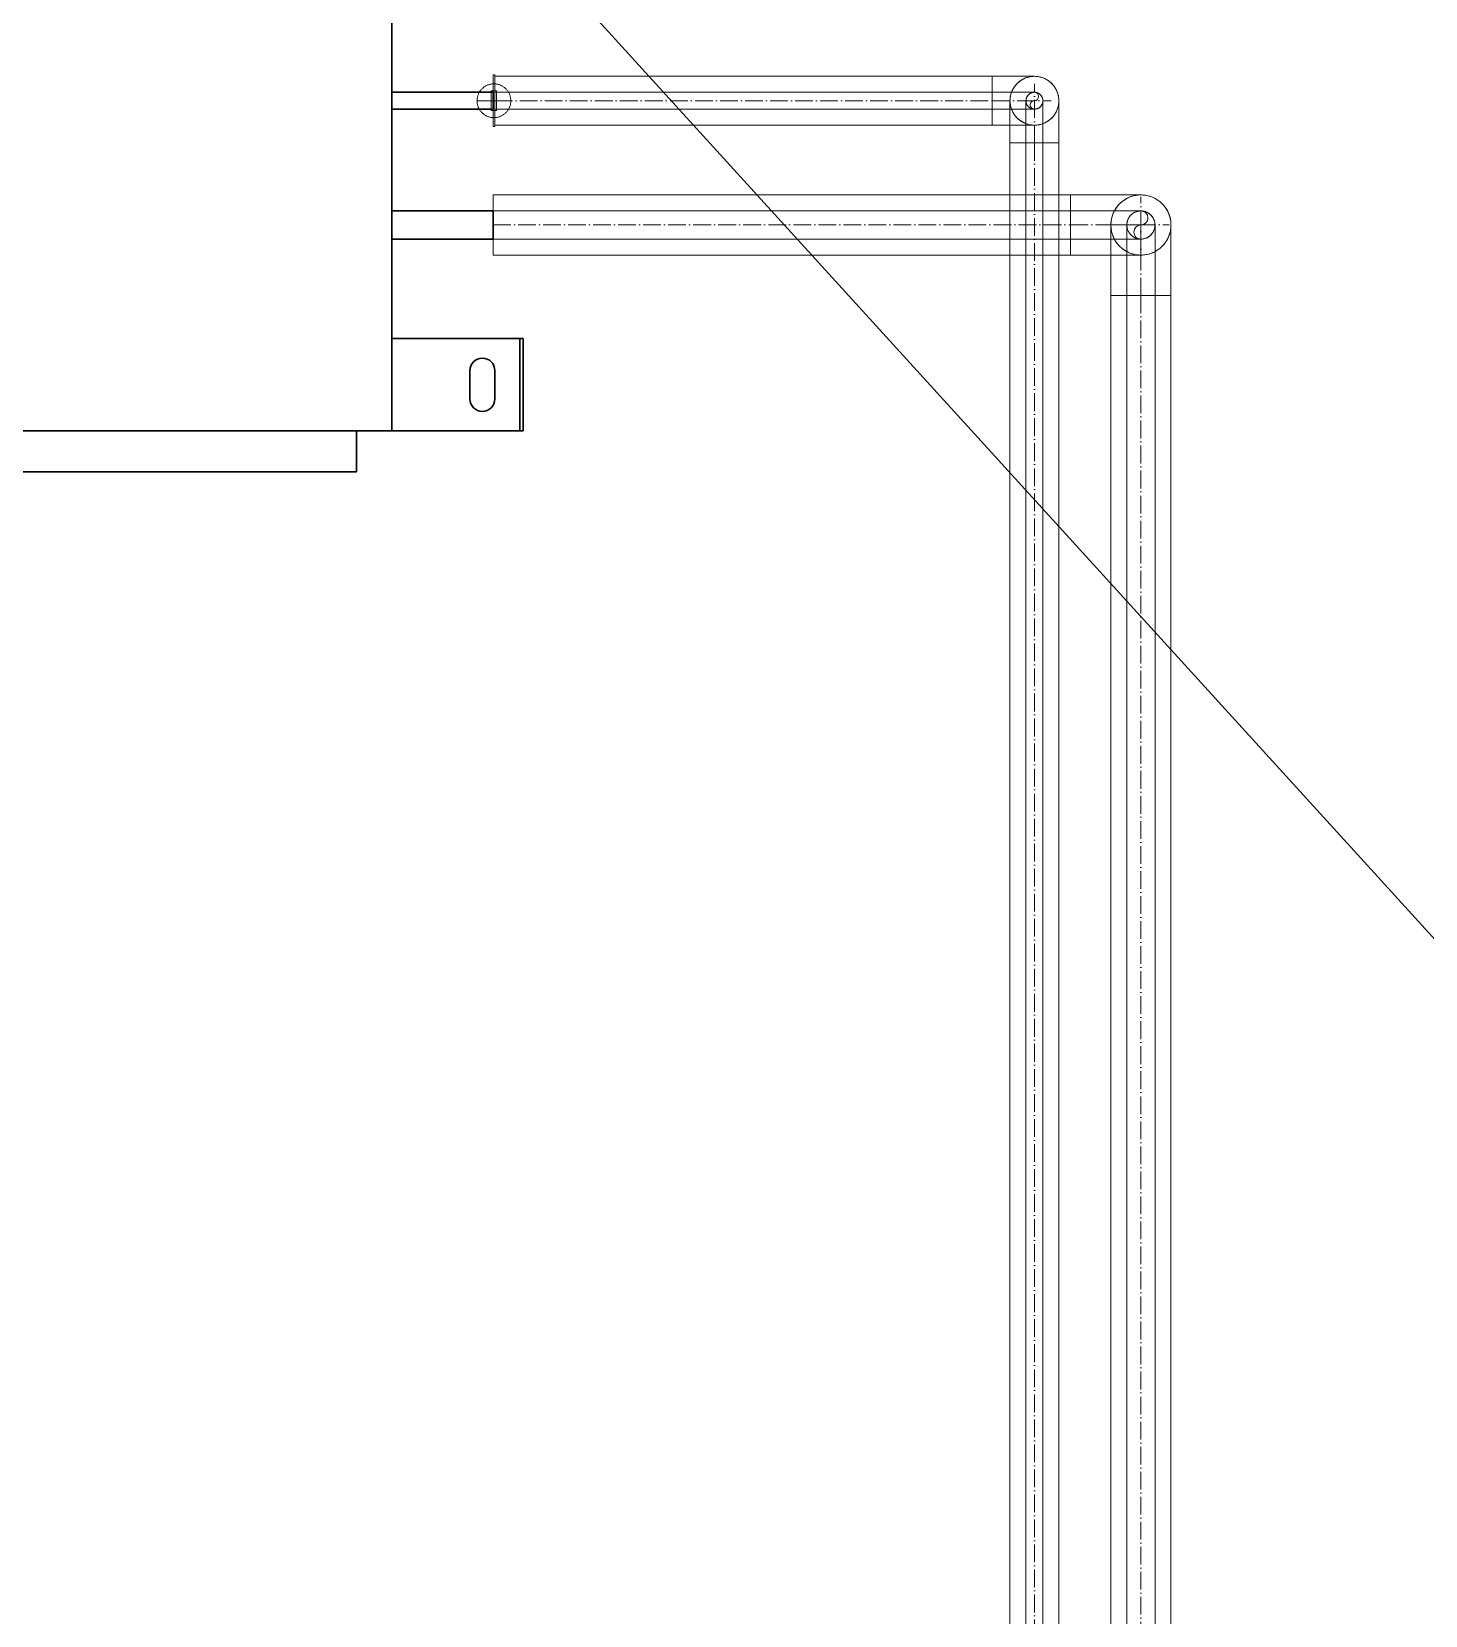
# Model space of a CAD drawing. Header units: millimetres. Extents: x -88595 to 880822, y -1054509 to -148035.
# Drawn here: x 187019 to 187804, y -245383 to -244491 of the extents above; entities that cross this region are included whole.
import ezdxf

# ---------------------------------------------------------------- set-up
doc = ezdxf.new("R2010")
doc.units = ezdxf.units.MM
doc.linetypes.add('$0$ADSK_Осевая', pattern=[14, 10, -2, 0, -2])
for name, color, linetype, lineweight in [('Аннотация', 7, 'Continuous', 20), ('Изоляция', 7, 'Continuous', 18), ('Оборудование', 7, 'Continuous', 18), ('Трубопровод', 7, 'Continuous', 18), ('Трубопроводы', 7, 'Continuous', 18)]:
    doc.layers.add(name, color=color, linetype=linetype, lineweight=lineweight)

# ---------------------------------------------------------------- blocks, each defined once
blk = doc.blocks.new('$0$ADSK_Канальный блок кондиционера1 - AD242MJERAB-3267365-В_Координация_1 этаж ОВ3')
at = {"layer": 'Оборудование', "color": 150, "lineweight": 30, "true_color": 0x0080ff}
for p, q in [((-599, 0), (-599, -72)), ((-597, 0), (-599, 0)), ((-597, 0), (-599, 0)), ((-599, 0), (-599, -72)), ((-597, 0), (-596, 0)), ((-597, 0), (-525, 0)), ((-597, 0), (-597, -72)), ((-525, 0), (-596, 0)), ((505, 5), (-555, 5)), ((-555, 5), (505, 5)), ((-555, 5), (-555, 0)), ((-555, 5), (-555, 0)), ((505, 0), (-555, 0)), ((-555, 0), (505, 0)), ((525, 0), (-525, 0)), ((-525, 0), (525, 0)), ((-525, 0), (-525, -697)), ((-525, 0), (-525, -697)), ((-525, -72), (-525, 0)), ((-525, 0), (-525, -72)), ((505, 0), (505, 5)), ((505, 5), (505, 0)), ((525, -697), (525, 0)), ((525, 0), (525, -697)), ((525, 0), (597, 0)), ((596, 0), (525, 0)), ((525, -72), (525, 0)), ((525, 0), (525, -72)), ((596, 0), (597, 0)), ((599, 0), (597, 0)), ((599, 0), (597, 0)), ((597, 0), (597, -72)), ((599, -72), (599, 0)), ((599, 0), (599, -72)), ((-583, -54), (-583, -38)), ((-583, -38), (-583, -54)), ((-569, -38), (-569, -54)), ((-569, -54), (-569, -38)), ((569, -38), (569, -54)), ((569, -54), (569, -38)), ((583, -54), (583, -38)), ((583, -38), (583, -54)), ((-599, -72), (-597, -72)), ((-599, -72), (-597, -72)), ((-525, -72), (-597, -72)), ((-596, -72), (-597, -72)), ((-596, -72), (-525, -72)), ((525, -72), (596, -72)), ((597, -72), (525, -72)), ((597, -72), (596, -72)), ((597, -72), (599, -72)), ((597, -72), (599, -72)), ((615, -87), (525, -87)), ((525, -87), (525, -287)), ((525, -287), (525, -87)), ((525, -87), (615, -87)), ((615, -287), (615, -87)), ((615, -87), (615, -287)), ((525, -287), (615, -287)), ((615, -287), (525, -287)), ((550, -414.5), (525, -414.5)), ((525, -414.5), (525, -439.5)), ((525, -414.5), (525, -439.5)), ((550, -439.5), (550, -414.5)), ((550, -439.5), (550, -414.5)), ((525, -439.5), (550, -439.5)), ((582, -506.25), (525, -506.25)), ((525, -506.25), (525, -515.75)), ((525, -506.25), (525, -515.75)), ((582, -515.75), (582, -506.25)), ((582, -515.75), (582, -506.25)), ((525, -515.75), (582, -515.75)), ((582, -573.06), (525, -573.06)), ((525, -573.06), (525, -588.94)), ((525, -573.06), (525, -588.94)), ((582, -588.94), (582, -573.06)), ((582, -588.94), (582, -573.06)), ((525, -588.94), (582, -588.94)), ((-599, -645), (-599, -697)), ((-597, -645), (-599, -645)), ((-597, -645), (-599, -645)), ((-599, -645), (-599, -697)), ((-597, -645), (-596, -645)), ((-597, -645), (-525, -645)), ((-597, -645), (-597, -697)), ((-525, -645), (-596, -645)), ((-525, -645), (-525, -697)), ((-525, -697), (-525, -645)), ((525, -645), (597, -645)), ((596, -645), (525, -645)), ((525, -645), (525, -697)), ((525, -697), (525, -645)), ((596, -645), (597, -645)), ((599, -645), (597, -645)), ((599, -645), (597, -645)), ((597, -645), (597, -697)), ((599, -697), (599, -645)), ((599, -645), (599, -697)), ((-583, -679), (-583, -663)), ((-583, -663), (-583, -679)), ((-569, -663), (-569, -679)), ((-569, -679), (-569, -663)), ((569, -663), (569, -679)), ((569, -679), (569, -663)), ((583, -679), (583, -663)), ((583, -663), (583, -679)), ((-599, -697), (-597, -697)), ((-599, -697), (-597, -697)), ((-525, -697), (-597, -697)), ((-596, -697), (-597, -697)), ((-596, -697), (-525, -697)), ((505, -697), (-555, -697)), ((-555, -697), (505, -697)), ((-555, -697), (-555, -720)), ((-555, -697), (-555, -720)), ((525, -697), (-525, -697)), ((-525, -697), (525, -697)), ((505, -720), (505, -697)), ((505, -697), (505, -720)), ((525, -697), (596, -697)), ((597, -697), (525, -697)), ((597, -697), (596, -697)), ((597, -697), (599, -697)), ((597, -697), (599, -697)), ((505, -720), (-555, -720)), ((-555, -720), (505, -720))]:
    blk.add_line(p, q, dxfattribs=at)
for centre, start, end in [((-576, -38), 360, 180), ((-576, -38), 360, 180), ((576, -38), 0, 180), ((576, -38), 0, 180), ((-576, -54), 180, 0), ((-576, -54), 180, 360), ((576, -54), 180, 360), ((576, -54), 180, 0), ((-576, -663), 0, 180), ((-576, -663), 0, 180), ((576, -663), 0, 180), ((576, -663), 0, 180), ((-576, -679), 180, 0), ((-576, -679), 180, 0), ((576, -679), 180, 0), ((576, -679), 180, 0)]:
    blk.add_arc(centre, 7, start, end, dxfattribs=at)
blk = doc.blocks.new('$0$ADSK_МедьПайка_Отвод-гнутая труба - Отвод _гнутая труба_-3197929-В_Координация_1 этаж ОВ3')
at = {"layer": 'Трубопроводы', "color": 190, "true_color": 0x8000ff}
for p, q in [((7780.79, 18652.19), (7780.79, 18647.43)), ((7780.79, 18647.43), (7780.79, 18642.67))]:
    blk.add_line(p, q, dxfattribs=at)
at = {"layer": 'Трубопроводы', "color": 190, "true_color": 0x8000ff, "flags": 128}
for points in [[(7780.79, 18652.19), (7781.74, 18652.19), (7782.69, 18652.19), (7783.64, 18652.19), (7784.58, 18652.19), (7785.52, 18652.19), (7786.45, 18652.19), (7787.37, 18652.19), (7788.28, 18652.19), (7789.17, 18652.19), (7790.06, 18652.19), (7790.93, 18652.19), (7791.78, 18652.19), (7792.62, 18652.19), (7793.43, 18652.19), (7794.23, 18652.19), (7795, 18652.19), (7795.76, 18652.19), (7796.48, 18652.19), (7797.19, 18652.19), (7797.86, 18652.19), (7798.51, 18652.19), (7799.13, 18652.19), (7799.73, 18652.19), (7800.29, 18652.19), (7800.82, 18652.19), (7801.32, 18652.19), (7801.78, 18652.19), (7802.21, 18652.19), (7802.61, 18652.19), (7802.97, 18652.19), (7803.3, 18652.19), (7803.59, 18652.19), (7803.85, 18652.19), (7804.06, 18652.19), (7804.24, 18652.19), (7804.39, 18652.19), (7804.49, 18652.19), (7804.56, 18652.19), (7804.59, 18652.19)], [(7799.83, 18647.43), (7799.83, 18647.62), (7799.85, 18647.81), (7799.86, 18648), (7799.89, 18648.19), (7799.93, 18648.38), (7799.97, 18648.56), (7800.02, 18648.75), (7800.07, 18648.93), (7800.14, 18649.11), (7800.21, 18649.29), (7800.28, 18649.46), (7800.37, 18649.63), (7800.46, 18649.8), (7800.56, 18649.96), (7800.66, 18650.12), (7800.77, 18650.28), (7800.89, 18650.43), (7801.01, 18650.57), (7801.14, 18650.71), (7801.27, 18650.85), (7801.41, 18650.98), (7801.56, 18651.1), (7801.71, 18651.22), (7801.86, 18651.33), (7802.02, 18651.44), (7802.18, 18651.54), (7802.35, 18651.63), (7802.52, 18651.72), (7802.69, 18651.8), (7802.87, 18651.87), (7803.04, 18651.94), (7803.23, 18651.99), (7803.41, 18652.04), (7803.59, 18652.09), (7803.78, 18652.12), (7803.97, 18652.15), (7804.16, 18652.17), (7804.35, 18652.19), (7804.54, 18652.19), (7804.59, 18652.19)], [(7804.59, 18642.67), (7804.4, 18642.68), (7804.21, 18642.69), (7804.02, 18642.71), (7803.83, 18642.73), (7803.65, 18642.77), (7803.46, 18642.81), (7803.28, 18642.86), (7803.09, 18642.91), (7802.91, 18642.98), (7802.74, 18643.05), (7802.56, 18643.13), (7802.39, 18643.21), (7802.23, 18643.3), (7802.06, 18643.4), (7801.9, 18643.5), (7801.75, 18643.62), (7801.6, 18643.73), (7801.45, 18643.85), (7801.31, 18643.98), (7801.18, 18644.12), (7801.05, 18644.26), (7800.92, 18644.4), (7800.8, 18644.55), (7800.69, 18644.7), (7800.59, 18644.86), (7800.49, 18645.02), (7800.39, 18645.19), (7800.31, 18645.36), (7800.23, 18645.53), (7800.15, 18645.71), (7800.09, 18645.89), (7800.03, 18646.07), (7799.98, 18646.25), (7799.94, 18646.44), (7799.9, 18646.62), (7799.87, 18646.81), (7799.85, 18647), (7799.84, 18647.19), (7799.83, 18647.38), (7799.83, 18647.43)], [(7804.59, 18652.19), (7804.78, 18652.19), (7804.97, 18652.18), (7805.16, 18652.16), (7805.35, 18652.13), (7805.54, 18652.1), (7805.72, 18652.06), (7805.91, 18652.01), (7806.09, 18651.95), (7806.27, 18651.89), (7806.44, 18651.82), (7806.62, 18651.74), (7806.79, 18651.66), (7806.96, 18651.56), (7807.12, 18651.47), (7807.28, 18651.36), (7807.43, 18651.25), (7807.58, 18651.13), (7807.73, 18651.01), (7807.87, 18650.88), (7808.01, 18650.75), (7808.14, 18650.61), (7808.26, 18650.47), (7808.38, 18650.32), (7808.49, 18650.16), (7808.6, 18650.01), (7808.7, 18649.84), (7808.79, 18649.68), (7808.88, 18649.51), (7808.95, 18649.33), (7809.03, 18649.16), (7809.09, 18648.98), (7809.15, 18648.8), (7809.2, 18648.61), (7809.25, 18648.43), (7809.28, 18648.24), (7809.31, 18648.05), (7809.33, 18647.86), (7809.34, 18647.67), (7809.35, 18647.48), (7809.35, 18647.43)], [(7809.35, 18647.43), (7809.35, 18647.24), (7809.34, 18647.05), (7809.32, 18646.86), (7809.29, 18646.67), (7809.26, 18646.49), (7809.21, 18646.3), (7809.17, 18646.12), (7809.11, 18645.94), (7809.05, 18645.76), (7808.97, 18645.58), (7808.9, 18645.41), (7808.81, 18645.24), (7808.72, 18645.07), (7808.62, 18644.9), (7808.52, 18644.75), (7808.41, 18644.59), (7808.29, 18644.44), (7808.17, 18644.29), (7808.04, 18644.15), (7807.91, 18644.02), (7807.77, 18643.89), (7807.62, 18643.76), (7807.47, 18643.65), (7807.32, 18643.53), (7807.16, 18643.43), (7807, 18643.33), (7806.83, 18643.24), (7806.66, 18643.15), (7806.49, 18643.07), (7806.32, 18643), (7806.14, 18642.93), (7805.96, 18642.87), (7805.77, 18642.82), (7805.59, 18642.78), (7805.4, 18642.74), (7805.21, 18642.71), (7805.02, 18642.69), (7804.83, 18642.68), (7804.64, 18642.67), (7804.59, 18642.67)], [(7804.59, 18642.67), (7804.57, 18642.67), (7804.51, 18642.67), (7804.42, 18642.67), (7804.29, 18642.67), (7804.12, 18642.67), (7803.91, 18642.67), (7803.66, 18642.67), (7803.38, 18642.67), (7803.07, 18642.67), (7802.71, 18642.67), (7802.32, 18642.67), (7801.9, 18642.67), (7801.44, 18642.67), (7800.96, 18642.67), (7800.43, 18642.67), (7799.88, 18642.67), (7799.3, 18642.67), (7798.68, 18642.67), (7798.04, 18642.67), (7797.37, 18642.67), (7796.68, 18642.67), (7795.95, 18642.67), (7795.21, 18642.67), (7794.44, 18642.67), (7793.65, 18642.67), (7792.84, 18642.67), (7792.01, 18642.67), (7791.16, 18642.67), (7790.29, 18642.67), (7789.41, 18642.67), (7788.52, 18642.67), (7787.61, 18642.67), (7786.7, 18642.67), (7785.77, 18642.67), (7784.84, 18642.67), (7783.89, 18642.67), (7782.95, 18642.67), (7782, 18642.67), (7781.05, 18642.67), (7780.79, 18642.67)]]:
    blk.add_lwpolyline(points, dxfattribs=at)
at = {"layer": 'Трубопроводы', "color": 190, "true_color": 0x8000ff}
for start, end in [(0, 180), (180, 0)]:
    blk.add_arc((7804.59, 18647.43), 4.76, start, end, dxfattribs=at)
blk = doc.blocks.new('$0$ADSK_МедьПайка_Отвод-гнутая труба - Отвод _гнутая труба_-3197924-В_Координация_1 этаж ОВ3')
at = {"layer": 'Трубопроводы', "color": 134, "true_color": 0x00a6a6}
for p, q in [((7824.89, 18585.37), (7824.89, 18577.43)), ((7824.89, 18577.43), (7824.89, 18569.49))]:
    blk.add_line(p, q, dxfattribs=at)
at = {"layer": 'Трубопроводы', "color": 134, "true_color": 0x00a6a6, "flags": 128}
for points in [[(7824.89, 18585.37), (7826.48, 18585.37), (7828.06, 18585.37), (7829.64, 18585.37), (7831.22, 18585.37), (7832.78, 18585.37), (7834.33, 18585.37), (7835.86, 18585.37), (7837.38, 18585.37), (7838.88, 18585.37), (7840.35, 18585.37), (7841.8, 18585.37), (7843.22, 18585.37), (7844.62, 18585.37), (7845.98, 18585.37), (7847.31, 18585.37), (7848.6, 18585.37), (7849.85, 18585.37), (7851.07, 18585.37), (7852.24, 18585.37), (7853.37, 18585.37), (7854.45, 18585.37), (7855.49, 18585.37), (7856.48, 18585.37), (7857.41, 18585.37), (7858.3, 18585.37), (7859.13, 18585.37), (7859.9, 18585.37), (7860.62, 18585.37), (7861.29, 18585.37), (7861.89, 18585.37), (7862.44, 18585.37), (7862.92, 18585.37), (7863.35, 18585.37), (7863.71, 18585.37), (7864.01, 18585.37), (7864.25, 18585.37), (7864.43, 18585.37), (7864.54, 18585.37), (7864.59, 18585.37)], [(7856.65, 18577.43), (7856.66, 18577.75), (7856.68, 18578.07), (7856.71, 18578.38), (7856.75, 18578.7), (7856.81, 18579.01), (7856.88, 18579.32), (7856.96, 18579.63), (7857.05, 18579.93), (7857.16, 18580.23), (7857.28, 18580.53), (7857.41, 18580.82), (7857.55, 18581.1), (7857.7, 18581.38), (7857.86, 18581.65), (7858.04, 18581.92), (7858.22, 18582.17), (7858.42, 18582.43), (7858.62, 18582.67), (7858.84, 18582.9), (7859.06, 18583.13), (7859.29, 18583.35), (7859.53, 18583.55), (7859.78, 18583.75), (7860.04, 18583.94), (7860.3, 18584.11), (7860.57, 18584.28), (7860.85, 18584.44), (7861.13, 18584.58), (7861.42, 18584.71), (7861.71, 18584.83), (7862.01, 18584.94), (7862.31, 18585.04), (7862.62, 18585.12), (7862.93, 18585.2), (7863.24, 18585.26), (7863.56, 18585.31), (7863.87, 18585.34), (7864.19, 18585.36), (7864.5, 18585.37), (7864.59, 18585.37)], [(7864.59, 18585.37), (7864.91, 18585.37), (7865.23, 18585.35), (7865.54, 18585.32), (7865.86, 18585.27), (7866.17, 18585.21), (7866.48, 18585.15), (7866.78, 18585.06), (7867.09, 18584.97), (7867.39, 18584.86), (7867.68, 18584.75), (7867.97, 18584.62), (7868.26, 18584.48), (7868.54, 18584.32), (7868.81, 18584.16), (7869.07, 18583.99), (7869.33, 18583.8), (7869.58, 18583.61), (7869.83, 18583.4), (7870.06, 18583.19), (7870.29, 18582.97), (7870.5, 18582.73), (7870.71, 18582.49), (7870.91, 18582.24), (7871.1, 18581.99), (7871.27, 18581.72), (7871.44, 18581.45), (7871.59, 18581.18), (7871.74, 18580.89), (7871.87, 18580.6), (7871.99, 18580.31), (7872.1, 18580.01), (7872.2, 18579.71), (7872.28, 18579.4), (7872.35, 18579.09), (7872.42, 18578.78), (7872.46, 18578.47), (7872.5, 18578.15), (7872.52, 18577.84), (7872.53, 18577.52), (7872.53, 18577.43)], [(7864.59, 18569.49), (7864.27, 18569.5), (7863.96, 18569.52), (7863.64, 18569.55), (7863.33, 18569.59), (7863.01, 18569.65), (7862.7, 18569.72), (7862.4, 18569.8), (7862.09, 18569.9), (7861.79, 18570), (7861.5, 18570.12), (7861.21, 18570.25), (7860.92, 18570.39), (7860.65, 18570.54), (7860.37, 18570.71), (7860.11, 18570.88), (7859.85, 18571.06), (7859.6, 18571.26), (7859.36, 18571.46), (7859.12, 18571.68), (7858.89, 18571.9), (7858.68, 18572.13), (7858.47, 18572.37), (7858.27, 18572.62), (7858.09, 18572.88), (7857.91, 18573.14), (7857.74, 18573.41), (7857.59, 18573.69), (7857.44, 18573.97), (7857.31, 18574.26), (7857.19, 18574.56), (7857.08, 18574.85), (7856.98, 18575.16), (7856.9, 18575.46), (7856.83, 18575.77), (7856.77, 18576.08), (7856.72, 18576.4), (7856.68, 18576.71), (7856.66, 18577.03), (7856.65, 18577.35), (7856.65, 18577.43)], [(7872.53, 18577.43), (7872.52, 18577.12), (7872.51, 18576.8), (7872.47, 18576.48), (7872.43, 18576.17), (7872.37, 18575.86), (7872.3, 18575.55), (7872.22, 18575.24), (7872.13, 18574.94), (7872.02, 18574.64), (7871.9, 18574.34), (7871.77, 18574.05), (7871.63, 18573.77), (7871.48, 18573.49), (7871.32, 18573.22), (7871.14, 18572.95), (7870.96, 18572.69), (7870.76, 18572.44), (7870.56, 18572.2), (7870.35, 18571.96), (7870.12, 18571.74), (7869.89, 18571.52), (7869.65, 18571.31), (7869.4, 18571.12), (7869.14, 18570.93), (7868.88, 18570.75), (7868.61, 18570.59), (7868.33, 18570.43), (7868.05, 18570.29), (7867.76, 18570.15), (7867.47, 18570.03), (7867.17, 18569.92), (7866.87, 18569.83), (7866.56, 18569.74), (7866.25, 18569.67), (7865.94, 18569.61), (7865.63, 18569.56), (7865.31, 18569.53), (7864.99, 18569.5), (7864.68, 18569.49), (7864.59, 18569.49)], [(7864.59, 18569.49), (7864.56, 18569.49), (7864.46, 18569.49), (7864.31, 18569.49), (7864.08, 18569.49), (7863.8, 18569.49), (7863.45, 18569.49), (7863.04, 18569.49), (7862.58, 18569.49), (7862.05, 18569.49), (7861.46, 18569.49), (7860.81, 18569.49), (7860.1, 18569.49), (7859.34, 18569.49), (7858.53, 18569.49), (7857.66, 18569.49), (7856.73, 18569.49), (7855.76, 18569.49), (7854.74, 18569.49), (7853.67, 18569.49), (7852.55, 18569.49), (7851.39, 18569.49), (7850.19, 18569.49), (7848.94, 18569.49), (7847.66, 18569.49), (7846.34, 18569.49), (7844.99, 18569.49), (7843.6, 18569.49), (7842.19, 18569.49), (7840.74, 18569.49), (7839.28, 18569.49), (7837.79, 18569.49), (7836.27, 18569.49), (7834.74, 18569.49), (7833.2, 18569.49), (7831.64, 18569.49), (7830.07, 18569.49), (7828.49, 18569.49), (7826.91, 18569.49), (7825.32, 18569.49), (7824.89, 18569.49)]]:
    blk.add_lwpolyline(points, dxfattribs=at)
at = {"layer": 'Трубопроводы', "color": 134, "true_color": 0x00a6a6}
for start, end in [(0, 180), (180, 0)]:
    blk.add_arc((7864.59, 18577.43), 7.94, start, end, dxfattribs=at)
blk = doc.blocks.new('$0$ADSK_МедьПайка_Отвод-гнутая труба - Отвод _гнутая труба_-V41-В_Координация_1 этаж ОВ3')
at = {"layer": 'Трубопроводы', "color": 190, "true_color": 0x8000ff}
for p, q in [((13799.83, 18623.63), (13804.59, 18623.63)), ((13804.59, 18623.63), (13809.35, 18623.63))]:
    blk.add_line(p, q, dxfattribs=at)
at = {"layer": 'Трубопроводы', "color": 190, "true_color": 0x8000ff, "flags": 128}
for points in [[(13799.83, 18647.43), (13799.83, 18647.41), (13799.83, 18647.36), (13799.83, 18647.26), (13799.83, 18647.13), (13799.83, 18646.96), (13799.83, 18646.75), (13799.83, 18646.51), (13799.83, 18646.23), (13799.83, 18645.91), (13799.83, 18645.55), (13799.83, 18645.17), (13799.83, 18644.74), (13799.83, 18644.29), (13799.83, 18643.8), (13799.83, 18643.28), (13799.83, 18642.72), (13799.83, 18642.14), (13799.83, 18641.53), (13799.83, 18640.88), (13799.83, 18640.21), (13799.83, 18639.52), (13799.83, 18638.8), (13799.83, 18638.05), (13799.83, 18637.28), (13799.83, 18636.49), (13799.83, 18635.68), (13799.83, 18634.85), (13799.83, 18634), (13799.83, 18633.14), (13799.83, 18632.26), (13799.83, 18631.36), (13799.83, 18630.46), (13799.83, 18629.54), (13799.83, 18628.61), (13799.83, 18627.68), (13799.83, 18626.74), (13799.83, 18625.79), (13799.83, 18624.84), (13799.83, 18623.89), (13799.83, 18623.63)], [(13809.35, 18623.63), (13809.35, 18624.59), (13809.35, 18625.54), (13809.35, 18626.48), (13809.35, 18627.43), (13809.35, 18628.36), (13809.35, 18629.29), (13809.35, 18630.21), (13809.35, 18631.12), (13809.35, 18632.02), (13809.35, 18632.9), (13809.35, 18633.77), (13809.35, 18634.62), (13809.35, 18635.46), (13809.35, 18636.28), (13809.35, 18637.07), (13809.35, 18637.85), (13809.35, 18638.6), (13809.35, 18639.33), (13809.35, 18640.03), (13809.35, 18640.71), (13809.35, 18641.36), (13809.35, 18641.98), (13809.35, 18642.57), (13809.35, 18643.13), (13809.35, 18643.66), (13809.35, 18644.16), (13809.35, 18644.62), (13809.35, 18645.06), (13809.35, 18645.45), (13809.35, 18645.82), (13809.35, 18646.14), (13809.35, 18646.43), (13809.35, 18646.69), (13809.35, 18646.91), (13809.35, 18647.09), (13809.35, 18647.23), (13809.35, 18647.34), (13809.35, 18647.4), (13809.35, 18647.43)]]:
    blk.add_lwpolyline(points, dxfattribs=at)
at = {"layer": 'Трубопроводы', "color": 190, "true_color": 0x8000ff}
for start, end in [(90, 270), (270, 90)]:
    blk.add_arc((13804.59, 18647.43), 4.76, start, end, dxfattribs=at)
blk = doc.blocks.new('$0$ADSK_МедьПайка_Отвод-гнутая труба - Отвод _гнутая труба_-V40-В_Координация_1 этаж ОВ3')
at = {"layer": 'Трубопроводы', "color": 134, "true_color": 0x00a6a6}
for p, q in [((13856.65, 18537.73), (13864.59, 18537.73)), ((13864.59, 18537.73), (13872.53, 18537.73))]:
    blk.add_line(p, q, dxfattribs=at)
at = {"layer": 'Трубопроводы', "color": 134, "true_color": 0x00a6a6, "flags": 128}
for points in [[(13856.65, 18577.43), (13856.65, 18577.4), (13856.65, 18577.31), (13856.65, 18577.15), (13856.65, 18576.93), (13856.65, 18576.64), (13856.65, 18576.3), (13856.65, 18575.89), (13856.65, 18575.42), (13856.65, 18574.89), (13856.65, 18574.3), (13856.65, 18573.65), (13856.65, 18572.95), (13856.65, 18572.19), (13856.65, 18571.37), (13856.65, 18570.5), (13856.65, 18569.58), (13856.65, 18568.6), (13856.65, 18567.58), (13856.65, 18566.51), (13856.65, 18565.39), (13856.65, 18564.23), (13856.65, 18563.03), (13856.65, 18561.78), (13856.65, 18560.5), (13856.65, 18559.18), (13856.65, 18557.83), (13856.65, 18556.44), (13856.65, 18555.03), (13856.65, 18553.59), (13856.65, 18552.12), (13856.65, 18550.63), (13856.65, 18549.12), (13856.65, 18547.59), (13856.65, 18546.04), (13856.65, 18544.48), (13856.65, 18542.91), (13856.65, 18541.33), (13856.65, 18539.75), (13856.65, 18538.16), (13856.65, 18537.73)], [(13872.53, 18537.73), (13872.53, 18539.32), (13872.53, 18540.91), (13872.53, 18542.49), (13872.53, 18544.06), (13872.53, 18545.62), (13872.53, 18547.17), (13872.53, 18548.7), (13872.53, 18550.22), (13872.53, 18551.72), (13872.53, 18553.19), (13872.53, 18554.64), (13872.53, 18556.07), (13872.53, 18557.46), (13872.53, 18558.82), (13872.53, 18560.15), (13872.53, 18561.44), (13872.53, 18562.7), (13872.53, 18563.91), (13872.53, 18565.08), (13872.53, 18566.21), (13872.53, 18567.3), (13872.53, 18568.33), (13872.53, 18569.32), (13872.53, 18570.26), (13872.53, 18571.14), (13872.53, 18571.97), (13872.53, 18572.75), (13872.53, 18573.47), (13872.53, 18574.13), (13872.53, 18574.74), (13872.53, 18575.28), (13872.53, 18575.77), (13872.53, 18576.19), (13872.53, 18576.55), (13872.53, 18576.86), (13872.53, 18577.09), (13872.53, 18577.27), (13872.53, 18577.38), (13872.53, 18577.43)]]:
    blk.add_lwpolyline(points, dxfattribs=at)
at = {"layer": 'Трубопроводы', "color": 134, "true_color": 0x00a6a6}
for start, end in [(90, 270), (270, 90)]:
    blk.add_arc((13864.59, 18577.43), 7.94, start, end, dxfattribs=at)

msp = doc.modelspace()

# ---------------------------------------------------------------- linework, layer by layer
at = {"layer": 'Аннотация'}
msp.add_line((187286.03, -244427.39), (188071.56, -245290.34), dxfattribs=at)
at = {"layer": 'Изоляция', "color": 190, "true_color": 0x8000ff}
for p, q in [((187279.82, -244515.22), (187278.82, -244515.22)), ((187278.82, -244515.22), (187278.82, -244544.32)), ((187279.82, -244544.32), (187279.82, -244515.22)), ((187560.02, -244516.01), (187279.82, -244516.01)), ((187560.02, -244543.53), (187560.02, -244516.01)), ((187278.82, -244544.32), (187279.82, -244544.32)), ((187279.82, -244543.53), (187560.02, -244543.53)), ((187570.06, -244553.57), (187570.06, -246173.22)), ((187597.58, -244553.57), (187570.06, -244553.57)), ((187597.58, -246173.22), (187597.58, -244553.57))]:
    msp.add_line(p, q, dxfattribs=at)
at = {"layer": 'Изоляция', "color": 134, "true_color": 0x00a6a6}
for p, q in [((187604.12, -244582.83), (187278.82, -244582.83)), ((187278.82, -244582.83), (187278.82, -244616.71)), ((187604.12, -244616.71), (187604.12, -244582.83)), ((187278.82, -244616.71), (187604.12, -244616.71)), ((187626.88, -244639.47), (187626.88, -246241.36)), ((187660.76, -244639.47), (187626.88, -244639.47)), ((187660.76, -246241.36), (187660.76, -244639.47))]:
    msp.add_line(p, q, dxfattribs=at)
at = {"layer": 'Изоляция', "color": 190, "true_color": 0x8000ff, "flags": 128}
for points in [[(187560.02, -244516.01), (187560.97, -244516.01), (187561.92, -244516.01), (187562.87, -244516.01), (187563.81, -244516.01), (187564.75, -244516.01), (187565.68, -244516.01), (187566.6, -244516.01), (187567.51, -244516.01), (187568.4, -244516.01), (187569.29, -244516.01), (187570.16, -244516.01), (187571.01, -244516.01), (187571.85, -244516.01), (187572.66, -244516.01), (187573.46, -244516.01), (187574.23, -244516.01), (187574.98, -244516.01), (187575.71, -244516.01), (187576.42, -244516.01), (187577.09, -244516.01), (187577.74, -244516.01), (187578.36, -244516.01), (187578.95, -244516.01), (187579.52, -244516.01), (187580.05, -244516.01), (187580.54, -244516.01), (187581.01, -244516.01), (187581.44, -244516.01), (187581.84, -244516.01), (187582.2, -244516.01), (187582.53, -244516.01), (187582.82, -244516.01), (187583.08, -244516.01), (187583.29, -244516.01), (187583.47, -244516.01), (187583.62, -244516.01), (187583.72, -244516.01), (187583.79, -244516.01), (187583.82, -244516.01)], [(187570.06, -244529.77), (187570.07, -244529.22), (187570.1, -244528.67), (187570.16, -244528.12), (187570.24, -244527.58), (187570.33, -244527.03), (187570.45, -244526.5), (187570.6, -244525.96), (187570.76, -244525.44), (187570.94, -244524.92), (187571.15, -244524.41), (187571.37, -244523.91), (187571.61, -244523.41), (187571.88, -244522.93), (187572.16, -244522.46), (187572.46, -244522), (187572.78, -244521.55), (187573.12, -244521.12), (187573.47, -244520.69), (187573.85, -244520.29), (187574.23, -244519.9), (187574.64, -244519.52), (187575.05, -244519.16), (187575.48, -244518.82), (187575.93, -244518.5), (187576.39, -244518.19), (187576.85, -244517.9), (187577.33, -244517.63), (187577.82, -244517.38), (187578.32, -244517.15), (187578.83, -244516.94), (187579.35, -244516.75), (187579.87, -244516.59), (187580.4, -244516.44), (187580.94, -244516.31), (187581.48, -244516.21), (187582.03, -244516.13), (187582.57, -244516.06), (187583.12, -244516.03), (187583.67, -244516.01), (187583.82, -244516.01)], [(187583.82, -244516.01), (187584.37, -244516.02), (187584.92, -244516.05), (187585.47, -244516.11), (187586.01, -244516.18), (187586.55, -244516.28), (187587.09, -244516.4), (187587.62, -244516.54), (187588.15, -244516.71), (187588.67, -244516.89), (187589.18, -244517.09), (187589.68, -244517.32), (187590.17, -244517.56), (187590.66, -244517.83), (187591.13, -244518.11), (187591.59, -244518.41), (187592.04, -244518.73), (187592.47, -244519.07), (187592.89, -244519.42), (187593.3, -244519.79), (187593.69, -244520.18), (187594.07, -244520.58), (187594.43, -244521), (187594.77, -244521.43), (187595.09, -244521.88), (187595.4, -244522.33), (187595.69, -244522.8), (187595.96, -244523.28), (187596.21, -244523.77), (187596.43, -244524.27), (187596.64, -244524.78), (187596.83, -244525.3), (187597, -244525.82), (187597.15, -244526.35), (187597.28, -244526.89), (187597.38, -244527.43), (187597.46, -244527.97), (187597.52, -244528.52), (187597.56, -244529.07), (187597.58, -244529.62), (187597.58, -244529.77)], [(187583.82, -244543.53), (187583.27, -244543.52), (187582.72, -244543.48), (187582.17, -244543.43), (187581.63, -244543.35), (187581.09, -244543.25), (187580.55, -244543.13), (187580.02, -244542.99), (187579.49, -244542.83), (187578.97, -244542.65), (187578.46, -244542.44), (187577.96, -244542.22), (187577.47, -244541.97), (187576.98, -244541.71), (187576.51, -244541.43), (187576.05, -244541.12), (187575.6, -244540.8), (187575.17, -244540.47), (187574.75, -244540.11), (187574.34, -244539.74), (187573.95, -244539.35), (187573.57, -244538.95), (187573.21, -244538.53), (187572.87, -244538.1), (187572.55, -244537.66), (187572.24, -244537.2), (187571.95, -244536.73), (187571.68, -244536.25), (187571.43, -244535.76), (187571.2, -244535.26), (187570.99, -244534.75), (187570.81, -244534.24), (187570.64, -244533.71), (187570.49, -244533.18), (187570.36, -244532.65), (187570.26, -244532.11), (187570.18, -244531.56), (187570.12, -244531.02), (187570.08, -244530.47), (187570.06, -244529.92), (187570.06, -244529.77)], [(187570.06, -244529.77), (187570.06, -244529.79), (187570.06, -244529.84), (187570.06, -244529.94), (187570.06, -244530.07), (187570.06, -244530.24), (187570.06, -244530.45), (187570.06, -244530.69), (187570.06, -244530.98), (187570.06, -244531.29), (187570.06, -244531.65), (187570.06, -244532.03), (187570.06, -244532.46), (187570.06, -244532.91), (187570.06, -244533.4), (187570.06, -244533.92), (187570.06, -244534.48), (187570.06, -244535.06), (187570.06, -244535.67), (187570.06, -244536.32), (187570.06, -244536.99), (187570.06, -244537.68), (187570.06, -244538.4), (187570.06, -244539.15), (187570.06, -244539.92), (187570.06, -244540.71), (187570.06, -244541.52), (187570.06, -244542.35), (187570.06, -244543.2), (187570.06, -244544.06), (187570.06, -244544.94), (187570.06, -244545.84), (187570.06, -244546.74), (187570.06, -244547.66), (187570.06, -244548.59), (187570.06, -244549.52), (187570.06, -244550.46), (187570.06, -244551.41), (187570.06, -244552.36), (187570.06, -244553.31), (187570.06, -244553.57)], [(187597.58, -244529.77), (187597.57, -244530.32), (187597.54, -244530.87), (187597.48, -244531.41), (187597.4, -244531.96), (187597.31, -244532.5), (187597.19, -244533.04), (187597.04, -244533.57), (187596.88, -244534.1), (187596.7, -244534.61), (187596.49, -244535.13), (187596.27, -244535.63), (187596.02, -244536.12), (187595.76, -244536.6), (187595.48, -244537.08), (187595.18, -244537.54), (187594.86, -244537.98), (187594.52, -244538.42), (187594.16, -244538.84), (187593.79, -244539.25), (187593.41, -244539.64), (187593, -244540.01), (187592.59, -244540.37), (187592.16, -244540.71), (187591.71, -244541.04), (187591.25, -244541.35), (187590.79, -244541.63), (187590.31, -244541.9), (187589.81, -244542.15), (187589.31, -244542.38), (187588.81, -244542.59), (187588.29, -244542.78), (187587.76, -244542.95), (187587.23, -244543.1), (187586.7, -244543.22), (187586.16, -244543.33), (187585.61, -244543.41), (187585.07, -244543.47), (187584.52, -244543.51), (187583.97, -244543.53), (187583.82, -244543.53)], [(187597.58, -244553.57), (187597.58, -244552.62), (187597.58, -244551.67), (187597.58, -244550.72), (187597.58, -244549.78), (187597.58, -244548.84), (187597.58, -244547.91), (187597.58, -244546.99), (187597.58, -244546.08), (187597.58, -244545.18), (187597.58, -244544.3), (187597.58, -244543.43), (187597.58, -244542.58), (187597.58, -244541.74), (187597.58, -244540.93), (187597.58, -244540.13), (187597.58, -244539.35), (187597.58, -244538.6), (187597.58, -244537.87), (187597.58, -244537.17), (187597.58, -244536.49), (187597.58, -244535.84), (187597.58, -244535.22), (187597.58, -244534.63), (187597.58, -244534.07), (187597.58, -244533.54), (187597.58, -244533.04), (187597.58, -244532.58), (187597.58, -244532.15), (187597.58, -244531.75), (187597.58, -244531.38), (187597.58, -244531.06), (187597.58, -244530.77), (187597.58, -244530.51), (187597.58, -244530.29), (187597.58, -244530.11), (187597.58, -244529.97), (187597.58, -244529.87), (187597.58, -244529.8), (187597.58, -244529.77)], [(187583.82, -244543.53), (187583.8, -244543.53), (187583.74, -244543.53), (187583.65, -244543.53), (187583.52, -244543.53), (187583.35, -244543.53), (187583.14, -244543.53), (187582.89, -244543.53), (187582.61, -244543.53), (187582.29, -244543.53), (187581.94, -244543.53), (187581.55, -244543.53), (187581.13, -244543.53), (187580.67, -244543.53), (187580.18, -244543.53), (187579.66, -244543.53), (187579.11, -244543.53), (187578.53, -244543.53), (187577.91, -244543.53), (187577.27, -244543.53), (187576.6, -244543.53), (187575.91, -244543.53), (187575.18, -244543.53), (187574.44, -244543.53), (187573.67, -244543.53), (187572.88, -244543.53), (187572.07, -244543.53), (187571.24, -244543.53), (187570.39, -244543.53), (187569.52, -244543.53), (187568.64, -244543.53), (187567.75, -244543.53), (187566.84, -244543.53), (187565.93, -244543.53), (187565, -244543.53), (187564.06, -244543.53), (187563.12, -244543.53), (187562.18, -244543.53), (187561.23, -244543.53), (187560.28, -244543.53), (187560.02, -244543.53)]]:
    msp.add_lwpolyline(points, dxfattribs=at)
at = {"layer": 'Изоляция', "color": 134, "true_color": 0x00a6a6, "flags": 128}
for points in [[(187604.12, -244582.83), (187605.71, -244582.83), (187607.29, -244582.83), (187608.87, -244582.83), (187610.44, -244582.83), (187612.01, -244582.83), (187613.56, -244582.83), (187615.09, -244582.83), (187616.61, -244582.83), (187618.1, -244582.83), (187619.58, -244582.83), (187621.03, -244582.83), (187622.45, -244582.83), (187623.85, -244582.83), (187625.21, -244582.83), (187626.54, -244582.83), (187627.83, -244582.83), (187629.08, -244582.83), (187630.3, -244582.83), (187631.47, -244582.83), (187632.6, -244582.83), (187633.68, -244582.83), (187634.72, -244582.83), (187635.71, -244582.83), (187636.64, -244582.83), (187637.53, -244582.83), (187638.36, -244582.83), (187639.13, -244582.83), (187639.85, -244582.83), (187640.52, -244582.83), (187641.12, -244582.83), (187641.67, -244582.83), (187642.15, -244582.83), (187642.58, -244582.83), (187642.94, -244582.83), (187643.24, -244582.83), (187643.48, -244582.83), (187643.66, -244582.83), (187643.77, -244582.83), (187643.82, -244582.83)], [(187626.88, -244599.77), (187626.89, -244599.09), (187626.93, -244598.41), (187627, -244597.74), (187627.1, -244597.07), (187627.22, -244596.4), (187627.37, -244595.74), (187627.54, -244595.09), (187627.74, -244594.44), (187627.97, -244593.8), (187628.22, -244593.17), (187628.49, -244592.55), (187628.79, -244591.94), (187629.12, -244591.35), (187629.47, -244590.77), (187629.84, -244590.2), (187630.23, -244589.65), (187630.65, -244589.12), (187631.08, -244588.6), (187631.54, -244588.1), (187632.02, -244587.62), (187632.51, -244587.15), (187633.03, -244586.71), (187633.56, -244586.29), (187634.1, -244585.89), (187634.67, -244585.51), (187635.24, -244585.16), (187635.84, -244584.83), (187636.44, -244584.52), (187637.05, -244584.24), (187637.68, -244583.98), (187638.32, -244583.75), (187638.96, -244583.54), (187639.62, -244583.36), (187640.28, -244583.2), (187640.94, -244583.07), (187641.61, -244582.97), (187642.28, -244582.9), (187642.96, -244582.85), (187643.64, -244582.83), (187643.82, -244582.83)], [(187643.82, -244582.83), (187644.5, -244582.84), (187645.17, -244582.88), (187645.85, -244582.95), (187646.52, -244583.04), (187647.19, -244583.17), (187647.85, -244583.31), (187648.5, -244583.49), (187649.15, -244583.69), (187649.79, -244583.91), (187650.42, -244584.16), (187651.04, -244584.44), (187651.64, -244584.74), (187652.24, -244585.07), (187652.82, -244585.41), (187653.38, -244585.79), (187653.94, -244586.18), (187654.47, -244586.6), (187654.99, -244587.03), (187655.49, -244587.49), (187655.97, -244587.97), (187656.43, -244588.46), (187656.88, -244588.97), (187657.3, -244589.5), (187657.7, -244590.05), (187658.07, -244590.61), (187658.43, -244591.19), (187658.76, -244591.78), (187659.07, -244592.39), (187659.35, -244593), (187659.61, -244593.63), (187659.84, -244594.27), (187660.05, -244594.91), (187660.23, -244595.56), (187660.38, -244596.22), (187660.51, -244596.89), (187660.61, -244597.56), (187660.69, -244598.23), (187660.74, -244598.91), (187660.76, -244599.58), (187660.76, -244599.77)], [(187643.82, -244616.71), (187643.14, -244616.69), (187642.47, -244616.65), (187641.79, -244616.59), (187641.12, -244616.49), (187640.45, -244616.37), (187639.79, -244616.22), (187639.14, -244616.05), (187638.49, -244615.85), (187637.85, -244615.62), (187637.22, -244615.37), (187636.6, -244615.09), (187636, -244614.79), (187635.4, -244614.47), (187634.82, -244614.12), (187634.25, -244613.75), (187633.7, -244613.35), (187633.17, -244612.94), (187632.65, -244612.5), (187632.15, -244612.05), (187631.67, -244611.57), (187631.21, -244611.07), (187630.76, -244610.56), (187630.34, -244610.03), (187629.94, -244609.48), (187629.57, -244608.92), (187629.21, -244608.34), (187628.88, -244607.75), (187628.57, -244607.15), (187628.29, -244606.53), (187628.03, -244605.91), (187627.8, -244605.27), (187627.59, -244604.62), (187627.41, -244603.97), (187627.25, -244603.31), (187627.13, -244602.65), (187627.02, -244601.98), (187626.95, -244601.3), (187626.9, -244600.63), (187626.88, -244599.95), (187626.88, -244599.77)], [(187626.88, -244599.77), (187626.88, -244599.8), (187626.88, -244599.89), (187626.88, -244600.05), (187626.88, -244600.27), (187626.88, -244600.56), (187626.88, -244600.91), (187626.88, -244601.31), (187626.88, -244601.78), (187626.88, -244602.31), (187626.88, -244602.9), (187626.88, -244603.55), (187626.88, -244604.25), (187626.88, -244605.02), (187626.88, -244605.83), (187626.88, -244606.7), (187626.88, -244607.62), (187626.88, -244608.6), (187626.88, -244609.62), (187626.88, -244610.69), (187626.88, -244611.81), (187626.88, -244612.97), (187626.88, -244614.17), (187626.88, -244615.42), (187626.88, -244616.7), (187626.88, -244618.02), (187626.88, -244619.37), (187626.88, -244620.76), (187626.88, -244622.17), (187626.88, -244623.61), (187626.88, -244625.08), (187626.88, -244626.57), (187626.88, -244628.08), (187626.88, -244629.61), (187626.88, -244631.16), (187626.88, -244632.72), (187626.88, -244634.29), (187626.88, -244635.87), (187626.88, -244637.45), (187626.88, -244639.04), (187626.88, -244639.47)], [(187660.76, -244599.77), (187660.75, -244600.44), (187660.71, -244601.12), (187660.64, -244601.8), (187660.54, -244602.47), (187660.42, -244603.13), (187660.27, -244603.79), (187660.1, -244604.45), (187659.9, -244605.1), (187659.67, -244605.74), (187659.42, -244606.36), (187659.15, -244606.98), (187658.85, -244607.59), (187658.52, -244608.18), (187658.17, -244608.77), (187657.8, -244609.33), (187657.41, -244609.88), (187656.99, -244610.42), (187656.56, -244610.94), (187656.1, -244611.44), (187655.62, -244611.92), (187655.13, -244612.38), (187654.61, -244612.82), (187654.08, -244613.24), (187653.54, -244613.64), (187652.97, -244614.02), (187652.4, -244614.38), (187651.8, -244614.71), (187651.2, -244615.02), (187650.58, -244615.3), (187649.96, -244615.56), (187649.32, -244615.79), (187648.68, -244616), (187648.02, -244616.18), (187647.36, -244616.33), (187646.7, -244616.46), (187646.03, -244616.56), (187645.36, -244616.64), (187644.68, -244616.69), (187644, -244616.71), (187643.82, -244616.71)], [(187660.76, -244639.47), (187660.76, -244637.88), (187660.76, -244636.29), (187660.76, -244634.71), (187660.76, -244633.14), (187660.76, -244631.58), (187660.76, -244630.03), (187660.76, -244628.5), (187660.76, -244626.98), (187660.76, -244625.48), (187660.76, -244624.01), (187660.76, -244622.56), (187660.76, -244621.13), (187660.76, -244619.74), (187660.76, -244618.38), (187660.76, -244617.05), (187660.76, -244615.76), (187660.76, -244614.5), (187660.76, -244613.29), (187660.76, -244612.12), (187660.76, -244610.99), (187660.76, -244609.91), (187660.76, -244608.87), (187660.76, -244607.88), (187660.76, -244606.95), (187660.76, -244606.06), (187660.76, -244605.23), (187660.76, -244604.45), (187660.76, -244603.73), (187660.76, -244603.07), (187660.76, -244602.47), (187660.76, -244601.92), (187660.76, -244601.43), (187660.76, -244601.01), (187660.76, -244600.65), (187660.76, -244600.35), (187660.76, -244600.11), (187660.76, -244599.93), (187660.76, -244599.82), (187660.76, -244599.77)], [(187643.82, -244616.71), (187643.79, -244616.71), (187643.69, -244616.71), (187643.53, -244616.71), (187643.31, -244616.71), (187643.03, -244616.71), (187642.68, -244616.71), (187642.27, -244616.71), (187641.8, -244616.71), (187641.27, -244616.71), (187640.69, -244616.71), (187640.04, -244616.71), (187639.33, -244616.71), (187638.57, -244616.71), (187637.76, -244616.71), (187636.89, -244616.71), (187635.96, -244616.71), (187634.99, -244616.71), (187633.97, -244616.71), (187632.9, -244616.71), (187631.78, -244616.71), (187630.62, -244616.71), (187629.41, -244616.71), (187628.17, -244616.71), (187626.89, -244616.71), (187625.57, -244616.71), (187624.22, -244616.71), (187622.83, -244616.71), (187621.42, -244616.71), (187619.97, -244616.71), (187618.51, -244616.71), (187617.01, -244616.71), (187615.5, -244616.71), (187613.97, -244616.71), (187612.43, -244616.71), (187610.87, -244616.71), (187609.3, -244616.71), (187607.72, -244616.71), (187606.14, -244616.71), (187604.55, -244616.71), (187604.12, -244616.71)]]:
    msp.add_lwpolyline(points, dxfattribs=at)
at = {"layer": 'Изоляция', "color": 190, "true_color": 0x8000ff}
for start, end in [(90, 180), (90, 180), (90, 180), (90, 180), (0, 90), (0, 90), (0, 90), (0, 90), (180, 270), (180, 270), (180, 270), (180, 270), (270, 0), (270, 0), (270, 0), (270, 0)]:
    msp.add_arc((187583.82, -244529.77), 13.76, start, end, dxfattribs=at)
at = {"layer": 'Изоляция', "color": 134, "true_color": 0x00a6a6}
for start, end in [(90, 180), (90, 180), (90, 180), (90, 180), (0, 90), (0, 90), (0, 90), (0, 90), (180, 270), (180, 270), (180, 270), (180, 270), (270, 0), (270, 0), (270, 0), (270, 0)]:
    msp.add_arc((187643.82, -244599.77), 16.94, start, end, dxfattribs=at)
at = {"layer": 'Трубопровод', "color": 190, "linetype": '$0$ADSK_Осевая', "true_color": 0x8000ff}
for p, q in [((187583.82, -244539.29), (187583.82, -244520.25)), ((187279.82, -244529.77), (187560.02, -244529.77)), ((187279.82, -244529.77), (187560.02, -244529.77)), ((187574.3, -244529.77), (187593.34, -244529.77)), ((187583.82, -244553.57), (187583.82, -246180.98)), ((187583.82, -244553.57), (187583.82, -246180.98))]:
    msp.add_line(p, q, dxfattribs=at)
at = {"layer": 'Трубопровод', "color": 190, "true_color": 0x8000ff}
for p, q in [((187560.02, -244525.01), (187279.82, -244525.01)), ((187279.82, -244534.53), (187560.02, -244534.53)), ((187579.06, -244553.57), (187579.06, -246180.98)), ((187588.58, -246180.98), (187588.58, -244553.57))]:
    msp.add_line(p, q, dxfattribs=at)
at = {"layer": 'Трубопровод', "color": 134, "linetype": '$0$ADSK_Осевая', "true_color": 0x00a6a6}
for p, q in [((187643.82, -244615.65), (187643.82, -244583.89)), ((187278.82, -244599.77), (187604.12, -244599.77)), ((187278.82, -244599.77), (187604.12, -244599.77)), ((187627.94, -244599.77), (187659.7, -244599.77)), ((187643.82, -244639.47), (187643.82, -246249.3)), ((187643.82, -244639.47), (187643.82, -246249.3))]:
    msp.add_line(p, q, dxfattribs=at)
at = {"layer": 'Трубопровод', "color": 134, "true_color": 0x00a6a6}
for p, q in [((187604.12, -244591.83), (187278.82, -244591.83)), ((187278.82, -244607.71), (187604.12, -244607.71)), ((187635.88, -244639.47), (187635.88, -246249.3)), ((187651.76, -246249.3), (187651.76, -244639.47))]:
    msp.add_line(p, q, dxfattribs=at)
at = {"layer": 'Трубопровод', "color": 190, "true_color": 0x8000ff}
for centre, radius, start, end in [((187583.82, -244529.77), 4.76, 0, 180), ((187583.82, -244529.77), 4.76, 180, 0), ((187583.82, -244532.15), 2.38, 90, 270), ((187583.82, -244527.39), 2.38, 270, 90)]:
    msp.add_arc(centre, radius, start, end, dxfattribs=at)
at = {"layer": 'Трубопровод', "color": 134, "true_color": 0x00a6a6}
for centre, radius, start, end in [((187643.82, -244599.77), 7.94, 0, 180), ((187643.82, -244595.8), 3.97, 270, 90), ((187643.82, -244599.77), 7.94, 180, 0), ((187643.82, -244603.74), 3.97, 90, 270)]:
    msp.add_arc(centre, radius, start, end, dxfattribs=at)
at = {"layer": 'Трубопроводы', "color": 190, "true_color": 0x8000ff}
for p, q in [((187288.84, -244529.77), (187269.8, -244529.77)), ((187288.84, -244529.77), (187269.8, -244529.77)), ((187278.82, -244524.22), (187277.82, -244524.22)), ((187277.82, -244524.22), (187277.82, -244535.32)), ((187277.82, -244524.22), (187277.82, -244535.32)), ((187278.82, -244525.02), (187277.82, -244525.02)), ((187277.82, -244534.52), (187277.82, -244525.02)), ((187277.82, -244534.52), (187277.82, -244525.02)), ((187279.82, -244524.21), (187278.82, -244524.22)), ((187278.82, -244535.32), (187278.82, -244524.22)), ((187278.82, -244535.32), (187278.82, -244524.22)), ((187278.82, -244525.02), (187278.82, -244534.52)), ((187278.82, -244525.02), (187278.82, -244534.52)), ((187279.82, -244529.77), (187278.82, -244529.77)), ((187280.82, -244524.21), (187279.82, -244524.21)), ((187279.82, -244524.21), (187279.82, -244535.33)), ((187279.82, -244524.21), (187279.82, -244535.33)), ((187280.82, -244525.01), (187279.82, -244525.01)), ((187279.82, -244534.53), (187279.82, -244525.01)), ((187279.82, -244534.53), (187279.82, -244525.01)), ((187280.82, -244535.33), (187280.82, -244524.21)), ((187280.82, -244535.33), (187280.82, -244524.21)), ((187280.82, -244525.01), (187280.82, -244534.53)), ((187280.82, -244525.01), (187280.82, -244534.53)), ((187277.82, -244534.52), (187278.82, -244534.52)), ((187277.82, -244535.32), (187278.82, -244535.32)), ((187278.82, -244535.32), (187279.82, -244535.33)), ((187279.82, -244534.53), (187280.82, -244534.53)), ((187279.82, -244535.33), (187280.82, -244535.33))]:
    msp.add_line(p, q, dxfattribs=at)
at = {"layer": 'Трубопроводы', "color": 190, "linetype": '$0$ADSK_Осевая', "true_color": 0x8000ff}
for p in [(187560.02, -244529.77), (187583.82, -244553.57)]:
    msp.add_line(p, (187583.82, -244529.77), dxfattribs=at)
at = {"layer": 'Трубопроводы', "color": 134, "linetype": '$0$ADSK_Осевая', "true_color": 0x00a6a6}
for p in [(187604.12, -244599.77), (187643.82, -244639.47)]:
    msp.add_line(p, (187643.82, -244599.77), dxfattribs=at)
at = {"layer": 'Трубопроводы', "color": 190, "true_color": 0x8000ff, "flags": 128}
for points in [[(187269.8, -244529.77), (187269.81, -244529.39), (187269.83, -244529.01), (187269.87, -244528.63), (187269.92, -244528.25), (187269.99, -244527.88), (187270.07, -244527.5), (187270.17, -244527.14), (187270.28, -244526.77), (187270.41, -244526.41), (187270.55, -244526.06), (187270.71, -244525.71), (187270.88, -244525.37), (187271.06, -244525.04), (187271.25, -244524.71), (187271.46, -244524.39), (187271.68, -244524.08), (187271.92, -244523.78), (187272.16, -244523.49), (187272.42, -244523.21), (187272.69, -244522.94), (187272.97, -244522.68), (187273.25, -244522.43), (187273.55, -244522.19), (187273.86, -244521.97), (187274.18, -244521.76), (187274.5, -244521.56), (187274.83, -244521.37), (187275.17, -244521.2), (187275.52, -244521.04), (187275.87, -244520.89), (187276.23, -244520.76), (187276.59, -244520.65), (187276.96, -244520.55), (187277.33, -244520.46), (187277.7, -244520.39), (187278.08, -244520.33), (187278.46, -244520.29), (187278.84, -244520.26), (187279.22, -244520.25), (187279.6, -244520.25), (187279.98, -244520.27), (187280.36, -244520.3), (187280.73, -244520.35), (187281.11, -244520.42), (187281.48, -244520.5), (187281.85, -244520.59), (187282.22, -244520.7), (187282.58, -244520.82), (187282.93, -244520.96), (187283.28, -244521.11), (187283.62, -244521.28), (187283.96, -244521.46), (187284.29, -244521.65), (187284.61, -244521.85), (187284.92, -244522.07), (187285.23, -244522.3), (187285.52, -244522.54), (187285.8, -244522.8), (187286.08, -244523.06), (187286.34, -244523.34), (187286.59, -244523.62), (187286.83, -244523.92), (187287.06, -244524.22), (187287.27, -244524.54), (187287.48, -244524.86), (187287.67, -244525.19), (187287.84, -244525.53), (187288.01, -244525.87), (187288.15, -244526.22), (187288.29, -244526.58), (187288.41, -244526.94), (187288.52, -244527.31), (187288.61, -244527.68), (187288.68, -244528.05), (187288.74, -244528.42), (187288.79, -244528.8), (187288.82, -244529.18), (187288.84, -244529.56), (187288.84, -244529.77)], [(187288.84, -244529.77), (187288.83, -244530.15), (187288.81, -244530.53), (187288.77, -244530.91), (187288.72, -244531.28), (187288.65, -244531.66), (187288.57, -244532.03), (187288.47, -244532.4), (187288.36, -244532.76), (187288.23, -244533.12), (187288.09, -244533.47), (187287.93, -244533.82), (187287.76, -244534.16), (187287.58, -244534.5), (187287.39, -244534.82), (187287.18, -244535.14), (187286.96, -244535.45), (187286.72, -244535.75), (187286.48, -244536.04), (187286.22, -244536.33), (187285.95, -244536.6), (187285.67, -244536.86), (187285.39, -244537.1), (187285.09, -244537.34), (187284.78, -244537.57), (187284.46, -244537.78), (187284.14, -244537.98), (187283.81, -244538.16), (187283.47, -244538.34), (187283.12, -244538.5), (187282.77, -244538.64), (187282.41, -244538.77), (187282.05, -244538.89), (187281.68, -244538.99), (187281.31, -244539.08), (187280.94, -244539.15), (187280.56, -244539.21), (187280.18, -244539.25), (187279.8, -244539.28), (187279.42, -244539.29), (187279.04, -244539.28), (187278.66, -244539.26), (187278.28, -244539.23), (187277.9, -244539.18), (187277.53, -244539.12), (187277.16, -244539.04), (187276.79, -244538.94), (187276.42, -244538.84), (187276.06, -244538.71), (187275.71, -244538.58), (187275.36, -244538.42), (187275.01, -244538.26), (187274.68, -244538.08), (187274.35, -244537.89), (187274.03, -244537.68), (187273.72, -244537.46), (187273.41, -244537.23), (187273.12, -244536.99), (187272.84, -244536.74), (187272.56, -244536.47), (187272.3, -244536.2), (187272.05, -244535.91), (187271.81, -244535.62), (187271.58, -244535.31), (187271.36, -244535), (187271.16, -244534.68), (187270.97, -244534.34), (187270.8, -244534.01), (187270.63, -244533.66), (187270.48, -244533.31), (187270.35, -244532.96), (187270.23, -244532.6), (187270.12, -244532.23), (187270.03, -244531.86), (187269.96, -244531.49), (187269.89, -244531.11), (187269.85, -244530.73), (187269.82, -244530.35), (187269.8, -244529.97), (187269.8, -244529.77)]]:
    msp.add_lwpolyline(points, dxfattribs=at)

# ---------------------------------------------------------------- block references
at = {"layer": 'Оборудование', "color": 150, "lineweight": 30, "true_color": 0x0080ff}
msp.add_blockref('$0$ADSK_Канальный блок кондиционера1 - AD242MJERAB-3267365-В_Координация_1 этаж ОВ3', (186696.82, -244018.77), dxfattribs=at)
at = {"layer": 'Трубопроводы', "color": 190, "true_color": 0x8000ff}
for name, p in [('$0$ADSK_МедьПайка_Отвод-гнутая труба - Отвод _гнутая труба_-3197929-В_Координация_1 этаж ОВ3', (179779.23, -263177.2)), ('$0$ADSK_МедьПайка_Отвод-гнутая труба - Отвод _гнутая труба_-V41-В_Координация_1 этаж ОВ3', (173779.23, -263177.2))]:
    msp.add_blockref(name, p, dxfattribs=at)
at = {"layer": 'Трубопроводы', "color": 134, "true_color": 0x00a6a6}
for name, p in [('$0$ADSK_МедьПайка_Отвод-гнутая труба - Отвод _гнутая труба_-3197924-В_Координация_1 этаж ОВ3', (179779.23, -263177.2)), ('$0$ADSK_МедьПайка_Отвод-гнутая труба - Отвод _гнутая труба_-V40-В_Координация_1 этаж ОВ3', (173779.23, -263177.2))]:
    msp.add_blockref(name, p, dxfattribs=at)

doc.saveas('drawing.dxf')
